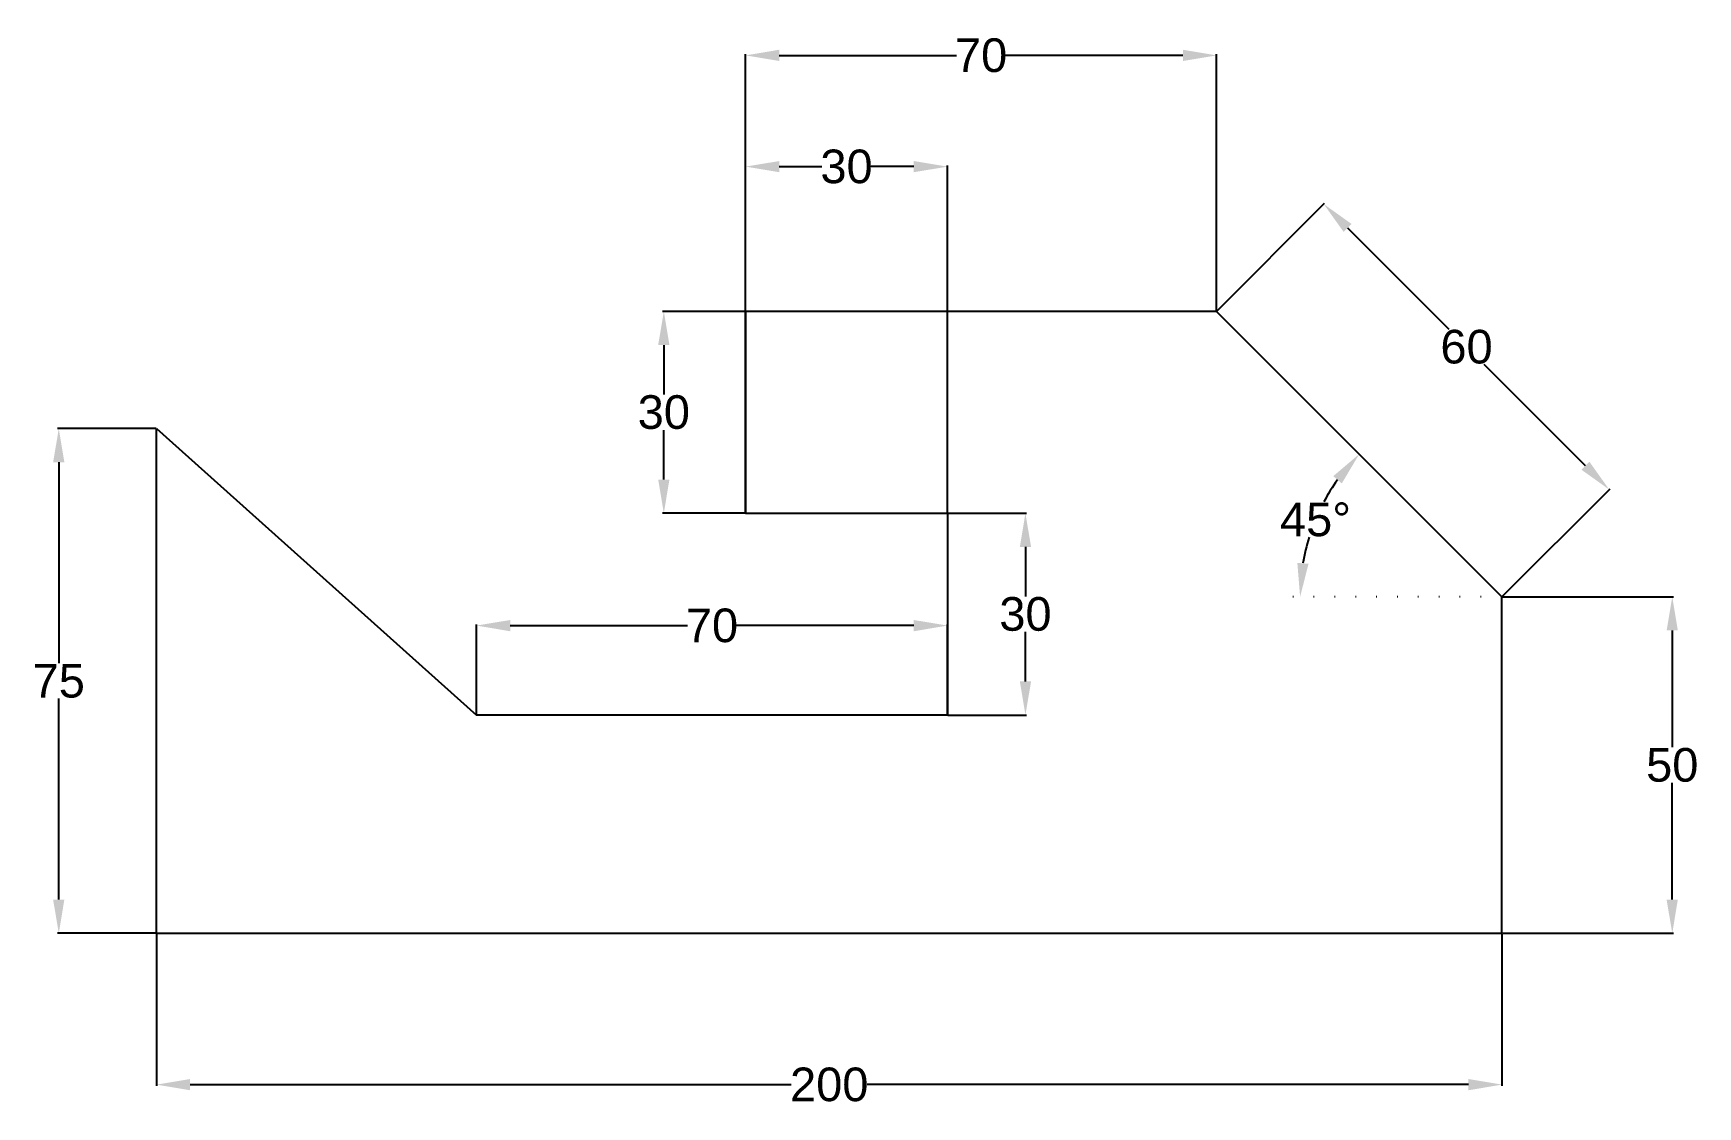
# Model space of a CAD drawing. Header units: inches. Extents: x -17 to 230, y -15 to 145.
import ezdxf

# ---------------------------------------------------------------- set-up
doc = ezdxf.new("R2010")
doc.units = ezdxf.units.IN
doc.header["$MEASUREMENT"] = 0
doc.linetypes.add('ACAD_ISO07W100', pattern=[3, 0, -3])
doc.styles.get("Standard").update_dxf_attribs({"font": 'arial.ttf'})
doc.dimstyles.get("Standard").update_dxf_attribs({"dimtxt": 5, "dimasz": 5, "dimexe": 0.18, "dimexo": 0.0625, "dimgap": 0.09, "dimtad": 0, "dimtih": 1, "dimtoh": 1, "dimdec": 0, "dimzin": 0, "dimdsep": 46, "dimtxsty": 'Standard', "dimcen": 0, "dimclre": 3, "dimadec": 0, "dimazin": 0, "dimtfac": 1, "dimtdec": 0, "dimtofl": 0, "dimtmove": 0, "dimatfit": 3, "dimfxl": 1, "dimtolj": 1, "dimtzin": 0, "dimarcsym": 0})

# ---------------------------------------------------------------- blocks, each defined once
blk = doc.blocks.new('*D1')
at = {"color": 3, "lineweight": -2, "transparency": 16777216}
for p, q in [((0.94, 11.15), (0.94, -11.46)), ((200.94, 11.15), (200.94, -11.46))]:
    blk.add_line(p, q, dxfattribs=at)
at = {"color": 0, "lineweight": -2, "transparency": 16777216}
for p, q in [((5.94, -11.28), (95.29, -11.28)), ((195.94, -11.28), (106.59, -11.28))]:
    blk.add_line(p, q, dxfattribs=at)
at = {"color": 0, "transparency": 16777216}
for points in [[(5.94, -10.45), (5.94, -12.12), (0.94, -11.28)], [(195.94, -10.45), (195.94, -12.12), (200.94, -11.28)]]:
    blk.add_solid(points, dxfattribs=at)
at = {"layer": 'Defpoints', "color": 0, "transparency": 16777216}
for p in [(0.94, 11.21), (200.94, 11.21), (200.94, -11.28)]:
    blk.add_point(p, dxfattribs=at)
at = {"color": 0, "transparency": 16777216, "insert": (100.94, -11.28), "char_height": 5, "attachment_point": 5}
blk.add_mtext('\\A1;200', dxfattribs=at)
blk = doc.blocks.new('*D2')
at = {"color": 3, "lineweight": -2, "transparency": 16777216}
for p, q in [((0.88, 86.21), (-13.77, 86.21)), ((0.88, 11.21), (-13.77, 11.21))]:
    blk.add_line(p, q, dxfattribs=at)
at = {"color": 0, "lineweight": -2, "transparency": 16777216}
for p, q in [((-13.59, 81.21), (-13.59, 51.34)), ((-13.59, 16.21), (-13.59, 46.08))]:
    blk.add_line(p, q, dxfattribs=at)
at = {"color": 0, "transparency": 16777216}
for points in [[(-14.43, 81.21), (-12.76, 81.21), (-13.59, 86.21)], [(-14.43, 16.21), (-12.76, 16.21), (-13.59, 11.21)]]:
    blk.add_solid(points, dxfattribs=at)
at = {"layer": 'Defpoints', "color": 0, "transparency": 16777216}
for p in [(-13.59, 86.21), (0.94, 86.21), (0.94, 11.21)]:
    blk.add_point(p, dxfattribs=at)
at = {"color": 0, "transparency": 16777216, "insert": (-13.59, 48.71), "char_height": 5, "attachment_point": 5}
blk.add_mtext('\\A1;75', dxfattribs=at)
blk = doc.blocks.new('*D3')
at = {"color": 3, "lineweight": -2, "transparency": 16777216}
for p, q in [((48.51, 43.7), (48.51, 57.12)), ((118.51, 43.7), (118.51, 57.12))]:
    blk.add_line(p, q, dxfattribs=at)
at = {"color": 0, "lineweight": -2, "transparency": 16777216}
for p, q in [((53.51, 56.94), (79.87, 56.94)), ((113.51, 56.94), (87.16, 56.94))]:
    blk.add_line(p, q, dxfattribs=at)
at = {"color": 0, "transparency": 16777216}
for points in [[(53.51, 57.77), (53.51, 56.1), (48.51, 56.94)], [(113.51, 57.77), (113.51, 56.1), (118.51, 56.94)]]:
    blk.add_solid(points, dxfattribs=at)
at = {"layer": 'Defpoints', "color": 0, "transparency": 16777216}
for p in [(48.51, 56.94), (48.51, 43.64), (118.51, 43.64)]:
    blk.add_point(p, dxfattribs=at)
at = {"color": 0, "transparency": 16777216, "insert": (83.51, 56.94), "char_height": 5, "attachment_point": 5}
blk.add_mtext('\\A1;70', dxfattribs=at)
blk = doc.blocks.new('*D4')
at = {"color": 3, "lineweight": -2, "transparency": 16777216}
for p, q in [((118.58, 73.64), (130.28, 73.64)), ((118.58, 43.64), (130.28, 43.64))]:
    blk.add_line(p, q, dxfattribs=at)
at = {"color": 0, "lineweight": -2, "transparency": 16777216}
for p, q in [((130.1, 68.64), (130.1, 61.28)), ((130.1, 48.64), (130.1, 55.99))]:
    blk.add_line(p, q, dxfattribs=at)
at = {"color": 0, "transparency": 16777216}
for points in [[(129.27, 68.64), (130.94, 68.64), (130.1, 73.64)], [(129.27, 48.64), (130.94, 48.64), (130.1, 43.64)]]:
    blk.add_solid(points, dxfattribs=at)
at = {"layer": 'Defpoints', "color": 0, "transparency": 16777216}
for p in [(118.51, 73.64), (118.51, 43.64), (130.1, 43.64)]:
    blk.add_point(p, dxfattribs=at)
at = {"color": 0, "transparency": 16777216, "insert": (130.1, 58.64), "char_height": 5, "attachment_point": 5}
blk.add_mtext('\\A1;30', dxfattribs=at)
blk = doc.blocks.new('*D5')
at = {"color": 3, "lineweight": -2, "transparency": 16777216}
for p, q in [((88.45, 103.64), (76.17, 103.64)), ((88.45, 73.64), (76.17, 73.64))]:
    blk.add_line(p, q, dxfattribs=at)
at = {"color": 0, "lineweight": -2, "transparency": 16777216}
for p, q in [((76.35, 98.64), (76.35, 91.28)), ((76.35, 78.64), (76.35, 85.99))]:
    blk.add_line(p, q, dxfattribs=at)
at = {"color": 0, "transparency": 16777216}
for points in [[(75.51, 98.64), (77.18, 98.64), (76.35, 103.64)], [(75.51, 78.64), (77.18, 78.64), (76.35, 73.64)]]:
    blk.add_solid(points, dxfattribs=at)
at = {"layer": 'Defpoints', "color": 0, "transparency": 16777216}
for p in [(88.51, 103.64), (76.35, 73.64), (88.51, 73.64)]:
    blk.add_point(p, dxfattribs=at)
at = {"color": 0, "transparency": 16777216, "insert": (76.35, 88.64), "char_height": 5, "attachment_point": 5}
blk.add_mtext('\\A1;30', dxfattribs=at)
blk = doc.blocks.new('*D6')
at = {"color": 3, "lineweight": -2, "transparency": 16777216}
for p, q in [((88.51, 103.7), (88.51, 141.86)), ((158.51, 103.7), (158.51, 141.86))]:
    blk.add_line(p, q, dxfattribs=at)
at = {"color": 0, "lineweight": -2, "transparency": 16777216}
for p, q in [((93.51, 141.68), (119.87, 141.68)), ((153.51, 141.68), (127.16, 141.68))]:
    blk.add_line(p, q, dxfattribs=at)
at = {"color": 0, "transparency": 16777216}
for points in [[(93.51, 142.52), (93.51, 140.85), (88.51, 141.68)], [(153.51, 142.52), (153.51, 140.85), (158.51, 141.68)]]:
    blk.add_solid(points, dxfattribs=at)
at = {"layer": 'Defpoints', "color": 0, "transparency": 16777216}
for p in [(158.51, 141.68), (88.51, 103.64), (158.51, 103.64)]:
    blk.add_point(p, dxfattribs=at)
at = {"color": 0, "transparency": 16777216, "insert": (123.51, 141.68), "char_height": 5, "attachment_point": 5}
blk.add_mtext('\\A1;70', dxfattribs=at)
blk = doc.blocks.new('*D7')
at = {"color": 3, "lineweight": -2, "transparency": 16777216}
for p, q in [((158.56, 103.68), (174.58, 119.71)), ((200.98, 61.25), (217.01, 77.28))]:
    blk.add_line(p, q, dxfattribs=at)
at = {"color": 0, "lineweight": -2, "transparency": 16777216}
for p, q in [((177.99, 116.04), (193.03, 101.01)), ((213.35, 80.69), (198.31, 95.72))]:
    blk.add_line(p, q, dxfattribs=at)
at = {"color": 0, "transparency": 16777216}
for points in [[(178.58, 116.63), (177.4, 115.45), (174.45, 119.58)], [(213.94, 81.28), (212.76, 80.1), (216.88, 77.15)]]:
    blk.add_solid(points, dxfattribs=at)
at = {"layer": 'Defpoints', "color": 0, "transparency": 16777216}
for p in [(158.51, 103.64), (216.88, 77.15), (200.94, 61.21)]:
    blk.add_point(p, dxfattribs=at)
at = {"color": 0, "transparency": 16777216, "insert": (195.67, 98.36), "char_height": 5, "attachment_point": 5}
blk.add_mtext('\\A1;60', dxfattribs=at)
blk = doc.blocks.new('*D8')
at = {"color": 3, "lineweight": -2, "transparency": 16777216}
for p, q in [((201, 61.21), (226.43, 61.21)), ((201, 11.21), (226.43, 11.21))]:
    blk.add_line(p, q, dxfattribs=at)
at = {"color": 0, "lineweight": -2, "transparency": 16777216}
for p, q in [((226.25, 56.21), (226.25, 38.85)), ((226.25, 16.21), (226.25, 33.57))]:
    blk.add_line(p, q, dxfattribs=at)
at = {"color": 0, "transparency": 16777216}
for points in [[(225.41, 56.21), (227.08, 56.21), (226.25, 61.21)], [(225.41, 16.21), (227.08, 16.21), (226.25, 11.21)]]:
    blk.add_solid(points, dxfattribs=at)
at = {"layer": 'Defpoints', "color": 0, "transparency": 16777216}
for p in [(200.94, 61.21), (226.25, 61.21), (200.94, 11.21)]:
    blk.add_point(p, dxfattribs=at)
at = {"color": 0, "transparency": 16777216, "insert": (226.25, 36.21), "char_height": 5, "attachment_point": 5}
blk.add_mtext('\\A1;50', dxfattribs=at)
blk = doc.blocks.new('*D9')
at = {"color": 3, "lineweight": -2, "transparency": 16777216}
for p, q in [((88.51, 73.7), (88.51, 125.33)), ((118.51, 73.7), (118.51, 125.33))]:
    blk.add_line(p, q, dxfattribs=at)
at = {"color": 0, "lineweight": -2, "transparency": 16777216}
for p, q in [((93.51, 125.15), (99.85, 125.15)), ((113.51, 125.15), (107.17, 125.15))]:
    blk.add_line(p, q, dxfattribs=at)
at = {"color": 0, "transparency": 16777216}
for points in [[(93.51, 125.98), (93.51, 124.32), (88.51, 125.15)], [(113.51, 125.98), (113.51, 124.32), (118.51, 125.15)]]:
    blk.add_solid(points, dxfattribs=at)
at = {"layer": 'Defpoints', "color": 0, "transparency": 16777216}
for p in [(118.51, 125.15), (88.51, 73.64), (118.51, 73.64)]:
    blk.add_point(p, dxfattribs=at)
at = {"color": 0, "transparency": 16777216, "insert": (103.51, 125.15), "char_height": 5, "attachment_point": 5}
blk.add_mtext('\\A1;30', dxfattribs=at)
blk = doc.blocks.new('*D12')
at = {"color": 0, "lineweight": -2, "transparency": 16777216}
for start, end in [(144.5588, 151.9382), (162.8458, 170.4412)]:
    blk.add_arc((200.94, 61.21), 30.01, start, end, dxfattribs=at)
at = {"color": 0, "transparency": 16777216}
for points in [[(175.86, 79.15), (177.13, 78.07), (179.72, 82.43)], [(172.18, 66.12), (170.52, 66.26), (170.93, 61.21)]]:
    blk.add_solid(points, dxfattribs=at)
at = {"layer": 'Defpoints', "color": 0, "transparency": 16777216}
for p in [(158.51, 103.64), (174.95, 76.21), (169.52, 61.21), (200.94, 61.21), (200.94, 61.21)]:
    blk.add_point(p, dxfattribs=at)
at = {"color": 0, "transparency": 16777216, "insert": (173.22, 72.69), "char_height": 5, "attachment_point": 5}
blk.add_mtext('\\A1;45°', dxfattribs=at)

msp = doc.modelspace()

# ---------------------------------------------------------------- linework, layer by layer
for p, q in [((158.51, 103.64), (88.51, 103.64)), ((88.51, 103.64), (88.51, 73.64)), ((200.94, 61.21), (158.51, 103.64)), ((0.94, 11.21), (0.94, 86.21)), ((0.94, 86.21), (48.51, 43.64)), ((88.51, 73.64), (118.51, 73.64)), ((118.51, 73.64), (118.51, 43.64)), ((200.94, 11.21), (200.94, 61.21)), ((118.51, 43.64), (48.51, 43.64)), ((0.94, 11.21), (200.94, 11.21))]:
    msp.add_line(p, q)
at = {"linetype": 'ACAD_ISO07W100'}
msp.add_line((200.94, 61.21), (169.52, 61.21), dxfattribs=at)

# ---------------------------------------------------------------- dimensions: what is measured, and where the dimension line sits
for base, p1, p2, picture, middle in [((158.51, 141.68), (88.51, 103.64), (158.51, 103.64), '*D6', (123.51, 141.68)), ((118.51, 125.15), (88.51, 73.64), (118.51, 73.64), '*D9', (103.51, 125.15)), ((48.51, 56.94), (118.51, 43.64), (48.51, 43.64), '*D3', (83.51, 56.94)), ((200.94, -11.28), (0.94, 11.21), (200.94, 11.21), '*D1', (100.94, -11.28))]:
    dim = msp.add_linear_dim(base=base, p1=p1, p2=p2, dimstyle='Standard')
    dim.commit()
    dim.dimension.update_dxf_attribs({"geometry": picture, "text_midpoint": middle})
dim = msp.add_aligned_dim(p1=(158.51, 103.64), p2=(200.94, 61.21), distance=22.55, dimstyle='Standard')
dim.commit()
dim.dimension.update_dxf_attribs({"geometry": '*D7', "text_midpoint": (195.67, 98.36)})
for base, p1, p2, picture, middle in [((76.35, 73.64), (88.51, 103.64), (88.51, 73.64), '*D5', (76.35, 88.64)), ((-13.59, 86.21), (0.94, 11.21), (0.94, 86.21), '*D2', (-13.59, 48.71)), ((130.1, 43.64), (118.51, 73.64), (118.51, 43.64), '*D4', (130.1, 58.64)), ((226.25, 61.21), (200.94, 11.21), (200.94, 61.21), '*D8', (226.25, 36.21))]:
    dim = msp.add_linear_dim(base=base, p1=p1, p2=p2, angle=90, dimstyle='Standard')
    dim.commit()
    dim.dimension.update_dxf_attribs({"geometry": picture, "text_midpoint": middle})
dim = msp.add_angular_dim_2l(base=(174.95, 76.21), line1=((200.94, 61.21), (169.52, 61.21)), line2=((200.94, 61.21), (158.51, 103.64)), dimstyle='Standard')
dim.commit()
dim.dimension.update_dxf_attribs({"geometry": '*D12', "text_midpoint": (173.22, 72.69)})

doc.saveas('drawing.dxf')
